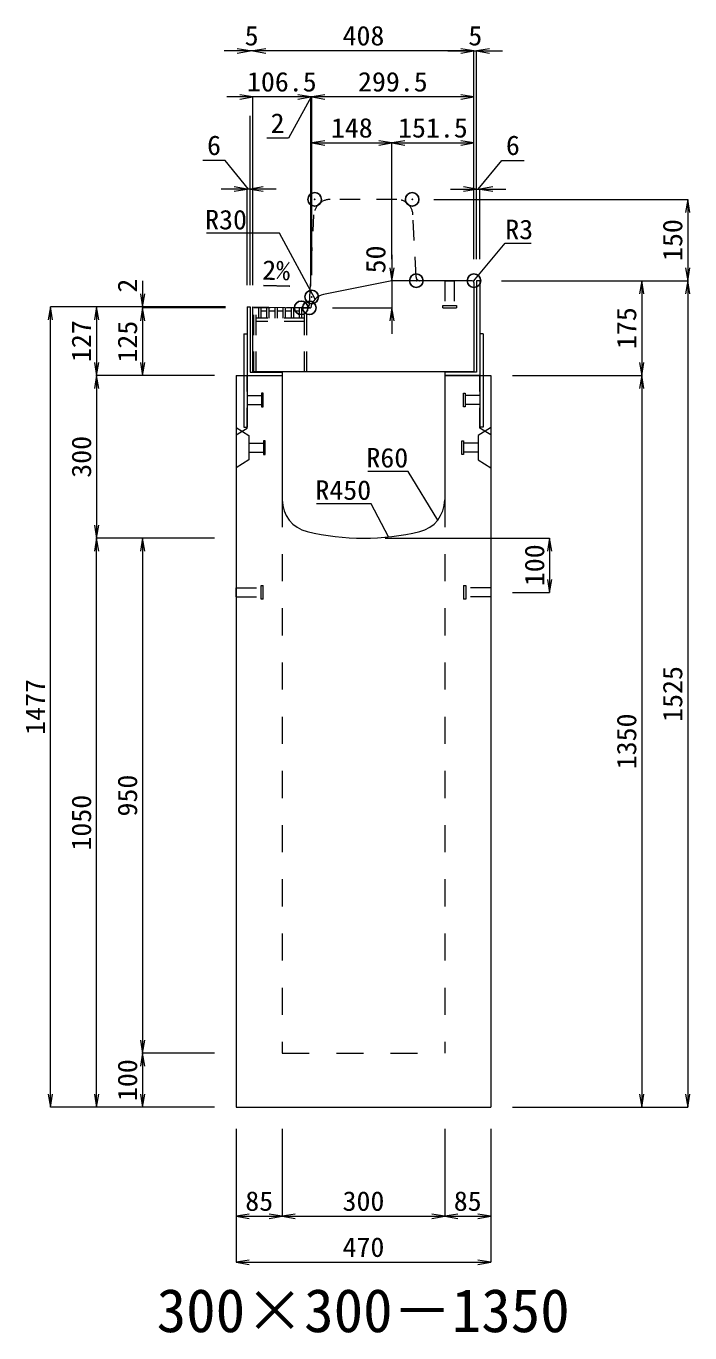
# Model space of a CAD drawing. Units: millimetres at full size. Extents: x -1809 to 57027, y -20349 to 17321.
# Drawn here: x 12277 to 13503, y -6412 to -4001 of the extents above; entities that cross this region are included whole.
import ezdxf
from ezdxf.enums import TextEntityAlignment as Align

# ---------------------------------------------------------------- set-up
doc = ezdxf.new("R2010")
doc.units = ezdxf.units.MM
doc.header["$LTSCALE"] = 50
doc.header["$PDMODE"] = 32
doc.header["$PDSIZE"] = 25
doc.linetypes.add('USER1', pattern=[2, 1, -1])
doc.linetypes.add('USER2', pattern=[1.35, 0.75, -0.6])
for name, color, linetype, lineweight in [('インサート', 3, 'USER2', 9), ('グレーチング', 7, 'USER2', 5), ('受枠', 3, 'Continuous', 5), ('寸法線', 7, 'Continuous', 13), ('引出線', 4, 'Continuous', 13), ('本体', 2, 'Continuous', 13)]:
    doc.layers.add(name, color=color, linetype=linetype, lineweight=lineweight)
doc.layers.add('作業エリア', color=11, linetype='Continuous')
doc.layers.add('文字', color=7, linetype='Continuous')
doc.styles.add('ＭＳ 明朝', font='')
doc.styles.get('ＭＳ 明朝').set_extended_font_data('MS Mincho')

# ---------------------------------------------------------------- blocks, each defined once
blk = doc.blocks.new('open_arrow')
at = {"color": 0, "linetype": 'Continuous', "lineweight": -2}
blk.add_lwpolyline([(7.5, 1.25), (0, 0), (7.5, -1.25)], dxfattribs=at)

msp = doc.modelspace()

# ---------------------------------------------------------------- linework, layer by layer
at = {"layer": 'インサート'}
for p, q in [((13050.5, -4471.05), (13050.5, -4517.05)), ((13050.5, -4471.05), (13067.5, -4471.05)), ((13067.5, -4471.05), (13067.5, -4517.05)), ((13046.5, -4521.05), (13046.5, -4517.05)), ((13046.5, -4517.05), (13071.5, -4517.05)), ((13046.5, -4521.05), (13071.5, -4521.05)), ((13071.5, -4517.05), (13071.5, -4521.05)), ((12685, -4682.55), (12712, -4682.55)), ((12685, -4682.55), (12685, -4699.55)), ((12685, -4699.55), (12712, -4699.55)), ((12715, -4678.55), (12712, -4678.55)), ((12712, -4678.55), (12712, -4703.55)), ((12715, -4703.55), (12715, -4678.55)), ((13085, -4678.55), (13088, -4678.55)), ((13085, -4703.55), (13085, -4678.55)), ((13088, -4678.55), (13088, -4703.55)), ((13115, -4682.55), (13088, -4682.55)), ((13115, -4699.55), (13088, -4699.55)), ((13115, -4682.55), (13115, -4699.55)), ((12712, -4703.55), (12715, -4703.55)), ((13088, -4703.55), (13085, -4703.55)), ((12688.2, -4770.55), (12715.2, -4770.55)), ((12688.2, -4770.55), (12688.2, -4787.55)), ((12718.2, -4766.55), (12715.2, -4766.55)), ((12715.2, -4766.55), (12715.2, -4791.55)), ((12718.2, -4791.55), (12718.2, -4766.55)), ((13081.8, -4766.55), (13084.8, -4766.55)), ((13081.8, -4791.55), (13081.8, -4766.55)), ((13084.8, -4766.55), (13084.8, -4791.55)), ((13111.8, -4770.55), (13084.8, -4770.55)), ((13111.8, -4770.55), (13111.8, -4787.55)), ((12688.2, -4787.55), (12715.2, -4787.55)), ((12715.2, -4791.55), (12718.2, -4791.55)), ((13084.8, -4791.55), (13081.8, -4791.55)), ((13111.8, -4787.55), (13084.8, -4787.55)), ((12665, -5037.55), (12711, -5037.55)), ((12665, -5054.55), (12665, -5037.55)), ((12711, -5058.55), (12711, -5033.55)), ((12711, -5033.55), (12715, -5033.55)), ((12715, -5058.55), (12715, -5033.55)), ((13085, -5033.55), (13089, -5033.55)), ((13085, -5033.55), (13085, -5058.55)), ((13089, -5033.55), (13089, -5058.55)), ((13135, -5037.55), (13089, -5037.55)), ((13135, -5037.55), (13135, -5054.55)), ((12665, -5054.55), (12711, -5054.55)), ((12715, -5058.55), (12711, -5058.55)), ((13089, -5058.55), (13085, -5058.55)), ((13135, -5054.55), (13089, -5054.55))]:
    msp.add_line(p, q, dxfattribs=at)
at = {"layer": 'グレーチング'}
for p, q in [((12697.5, -4639.05), (12697.5, -4521.05)), ((12795.5, -4521.05), (12697.5, -4521.05)), ((12702, -4639.05), (12702, -4521.05)), ((12706.5, -4540.05), (12706.5, -4521.05)), ((12711, -4540.05), (12711, -4521.05)), ((12721.6, -4527.05), (12711, -4527.05)), ((12721.6, -4540.05), (12721.6, -4521.05)), ((12726.1, -4540.05), (12726.1, -4521.05)), ((12736.7, -4527.05), (12726.1, -4527.05)), ((12736.7, -4540.05), (12736.7, -4521.05)), ((12741.2, -4540.05), (12741.2, -4521.05)), ((12751.8, -4527.05), (12741.2, -4527.05)), ((12751.8, -4540.05), (12751.8, -4521.05)), ((12756.3, -4540.05), (12756.3, -4521.05)), ((12766.9, -4527.05), (12756.3, -4527.05)), ((12766.9, -4540.05), (12766.9, -4521.05)), ((12771.4, -4540.05), (12771.4, -4521.05)), ((12782, -4527.05), (12771.4, -4527.05)), ((12782, -4540.05), (12782, -4521.05)), ((12786.5, -4540.05), (12786.5, -4521.05)), ((12791, -4639.05), (12791, -4521.05)), ((12795.5, -4639.05), (12795.5, -4521.05)), ((12791, -4540.05), (12702, -4540.05)), ((12791, -4546.05), (12702, -4546.05))]:
    msp.add_line(p, q, dxfattribs=at)
at = {"layer": '作業エリア'}
for p in [(12810, -4321.05), (12990, -4321.05), (12997.5, -4471.05), (13104, -4471.05), (12785, -4521.05), (12800, -4521.05), (12804.5, -4501.05)]:
    msp.add_point(p, dxfattribs=at)
at = {"layer": '受枠'}
for p, q in [((13109, -4471.05), (13109, -4640.05)), ((13115, -4471.05), (13109, -4471.05)), ((13115, -4471.05), (13115, -4741.05)), ((12685, -4519.05), (12685, -4741.05)), ((12685, -4519.05), (12691, -4519.05)), ((12691, -4519.05), (12691, -4640.05)), ((12679, -4569.05), (12679, -4741.05)), ((12679, -4569.05), (12685, -4569.05)), ((13121, -4569.05), (13115, -4569.05)), ((13121, -4569.05), (13121, -4741.05)), ((12685, -4646.05), (12750, -4646.05)), ((12691, -4640.05), (12750, -4640.05)), ((12750, -4640.05), (12750, -4646.05)), ((13050, -4640.05), (13050, -4646.05)), ((13109, -4640.05), (13050, -4640.05)), ((13115, -4646.05), (13050, -4646.05)), ((12679, -4741.05), (12685, -4741.05)), ((13121, -4741.05), (13115, -4741.05))]:
    msp.add_line(p, q, dxfattribs=at)
at = {"layer": '寸法線'}
for p, q in [((12744, -4046.93), (12643, -4046.93)), ((13104, -4046.93), (12696, -4046.93)), ((13056, -4046.93), (13157, -4046.93)), ((13104, -4431.03), (13104, -4046.93)), ((13104, -4431.03), (13104, -4046.93)), ((13109, -4431.03), (13109, -4046.93)), ((12802.57, -4131.93), (12648, -4131.93)), ((12696, -4479.25), (12696, -4131.93)), ((12852.5, -4131.93), (12754.57, -4131.93)), ((12803.53, -4131.93), (12761.69, -4208.3)), ((12802.57, -4481.03), (12802.57, -4131.93)), ((13104, -4131.93), (12804.5, -4131.93)), ((12804.5, -4461.03), (12804.5, -4131.93)), ((13104, -4431.03), (13104, -4131.93)), ((12691, -4479.03), (12691, -4166.91)), ((12696, -4479.25), (12696, -4176.93)), ((12696, -4479.25), (12696, -4176.93)), ((12802.57, -4481.03), (12802.57, -4178.69)), ((12804.5, -4461.03), (12804.5, -4176.93)), ((12761.69, -4208.3), (12721.28, -4208.3)), ((12804.5, -4216.93), (12952.5, -4216.93)), ((12804.5, -4461.03), (12804.5, -4216.93)), ((12952.5, -4431.03), (12952.5, -4216.93)), ((12952.5, -4216.93), (13104, -4216.93)), ((12952.5, -4431.03), (12952.5, -4216.93)), ((13104, -4431.03), (13104, -4216.93)), ((12644.67, -4249.13), (12603.44, -4249.13)), ((12688, -4301.93), (12644.67, -4249.13)), ((13112, -4301.93), (13155.33, -4249.13)), ((13155.33, -4249.13), (13196.56, -4249.13)), ((12739, -4301.93), (12637, -4301.93)), ((12685, -4479.03), (12685, -4301.93)), ((12691, -4479.03), (12691, -4301.93)), ((13061, -4301.93), (13163, -4301.93)), ((13109, -4431.03), (13109, -4301.93)), ((13115, -4431.03), (13115, -4301.93)), ((13030.02, -4321.05), (13498.78, -4321.05)), ((13498.78, -4321.05), (13498.78, -4471.05)), ((12952.5, -4423.05), (12952.5, -4569.05)), ((12492.06, -4471.05), (12492.06, -4569.05)), ((13155.02, -4471.05), (13413.78, -4471.05)), ((13155.02, -4471.05), (13498.78, -4471.05)), ((13155.02, -4471.05), (13498.78, -4471.05)), ((13413.78, -4471.05), (13413.78, -4646.05)), ((13498.78, -4471.05), (13498.78, -5996.05)), ((12322.06, -5996.05), (12322.06, -4519.05)), ((12644.98, -4519.05), (12322.06, -4519.05)), ((12407.06, -4519.05), (12407.06, -4646.05)), ((12644.98, -4519.05), (12407.06, -4519.05)), ((12644.98, -4519.05), (12492.06, -4519.05)), ((12644.98, -4521.05), (12492.06, -4521.05)), ((12492.06, -4521.05), (12492.06, -4646.05)), ((12644.98, -4521.05), (12492.06, -4521.05)), ((12842.59, -4521.05), (12952.5, -4521.05)), ((12624.98, -4646.05), (12407.06, -4646.05)), ((12407.06, -4646.05), (12407.06, -4946.05)), ((12624.98, -4646.05), (12407.06, -4646.05)), ((12624.98, -4646.05), (12492.06, -4646.05)), ((13175.02, -4646.05), (13413.78, -4646.05)), ((13175.02, -4646.05), (13413.78, -4646.05)), ((13413.78, -4646.05), (13413.78, -5996.05)), ((12624.98, -4946.05), (12407.06, -4946.05)), ((12407.06, -5996.05), (12407.06, -4946.05)), ((12624.98, -4946.05), (12407.06, -4946.05)), ((12492.06, -4946.05), (12492.06, -5896.05)), ((12624.98, -4946.05), (12492.06, -4946.05)), ((12940.02, -4946.05), (13243.78, -4946.05)), ((13243.78, -4946.05), (13243.78, -5046.05)), ((13175.02, -5046.05), (13243.78, -5046.05)), ((12624.98, -5896.05), (12492.06, -5896.05)), ((12492.06, -5896.05), (12492.06, -5996.05)), ((12624.98, -5896.05), (12492.06, -5896.05)), ((12624.98, -5996.05), (12322.06, -5996.05)), ((12624.98, -5996.05), (12407.06, -5996.05)), ((12624.98, -5996.05), (12492.06, -5996.05)), ((13175.02, -5996.05), (13413.78, -5996.05)), ((13175.02, -5996.05), (13498.78, -5996.05)), ((12665, -6036.07), (12665, -6197.21)), ((12665, -6036.07), (12665, -6282.21)), ((12750, -6036.07), (12750, -6197.21)), ((12750, -6036.07), (12750, -6197.21)), ((13050, -6036.07), (13050, -6197.21)), ((13050, -6036.07), (13050, -6197.21)), ((13135, -6036.07), (13135, -6197.21)), ((13135, -6036.07), (13135, -6282.21)), ((12665, -6197.21), (12750, -6197.21)), ((12750, -6197.21), (13050, -6197.21)), ((13050, -6197.21), (13135, -6197.21)), ((12665, -6282.21), (13135, -6282.21))]:
    msp.add_line(p, q, dxfattribs=at)
at = {"layer": '引出線'}
for points in [[(12810.6, -4505.19), (12744.87, -4383.51), (12684.87, -4383.51), (12610.2, -4383.51)], [(13103.12, -4471.93), (13161.85, -4401.57), (13209.57, -4401.57)], [(12764, -4481.04), (12715.26, -4480.06), (12764, -4481.04)], [(13037.07, -4912.74), (12982.66, -4822.84), (12907.98, -4822.84)], [(12946.44, -4943.65), (12914.22, -4882.51), (12813.21, -4882.51)]]:
    msp.add_lwpolyline(points, dxfattribs=at)
at = {"layer": '本体', "linetype": 'USER2', "lineweight": 9}
for p, q in [((12961.46, -4321.05), (12838.54, -4321.05)), ((12800.33, -4514.4), (12808.57, -4349.56)), ((12997.17, -4464.4), (12991.43, -4349.56)), ((12685, -4743.05), (12685, -4646.05)), ((13115, -4743.05), (13115, -4646.05)), ((12665, -4755.55), (12685, -4743.05)), ((13135, -4755.55), (13115, -4743.05))]:
    msp.add_line(p, q, dxfattribs=at)
at = {"layer": '本体'}
for p, q in [((12952.5, -4471.05), (12826.19, -4496.66)), ((13101, -4471.05), (12952.5, -4471.05)), ((13104, -4474.05), (13104, -4639.05)), ((12696, -4639.05), (12696, -4519.27)), ((12696, -4519.27), (12785, -4521.05)), ((12785, -4521.05), (12802.57, -4521.05)), ((12665, -4646.05), (12665, -5996.05)), ((12665, -4646.05), (12750, -4646.05)), ((13104, -4639.05), (12696, -4639.05)), ((12750, -4646.05), (12750, -4875.53)), ((13050, -4646.05), (13050, -4875.53)), ((13050, -4646.05), (13135, -4646.05)), ((13135, -4646.05), (13135, -5996.05)), ((12665, -5996.05), (13135, -5996.05))]:
    msp.add_line(p, q, dxfattribs=at)
at = {"layer": '本体', "lineweight": 9}
for p, q in [((12665, -4742.05), (12688.2, -4756.55)), ((13134.58, -4742.31), (13111.8, -4756.55)), ((12688.2, -4756.55), (12688.2, -4801.55)), ((13111.8, -4756.55), (13111.8, -4801.55)), ((12688.2, -4801.55), (12665, -4816.05)), ((13111.8, -4801.55), (13135, -4816.05))]:
    msp.add_line(p, q, dxfattribs=at)
at = {"layer": '本体', "linetype": 'USER1', "lineweight": 15}
for p, q in [((12750, -4875.53), (12750, -5896.05)), ((13050, -4875.53), (13050, -5896.05)), ((12750, -5896.05), (13050, -5896.05))]:
    msp.add_line(p, q, dxfattribs=at)
at = {"layer": '本体', "linetype": 'USER2', "lineweight": 9}
for centre, radius, start, end in [((12838.54, -4351.05), 30, 90, 177.13759), ((12961.46, -4351.05), 30, 2.86241, 90), ((13004.16, -4464.05), 7, 182.86241, 270), ((12793.34, -4514.05), 7, 270, 357.13759)]:
    msp.add_arc(centre, radius, start, end, dxfattribs=at)
at = {"layer": '本体'}
for centre, radius, start, end in [((13101, -4474.05), 3, 0, 90), ((12832.15, -4526.06), 30, 101.45875, 170.39512), ((12810, -4875.53), 60, 180, 256.65764), ((12990, -4875.53), 60, 283.34236, 0), ((12900, -4496.05), 450, 256.65764, 283.34236)]:
    msp.add_arc(centre, radius, start, end, dxfattribs=at)

# ---------------------------------------------------------------- block references
at = {"layer": '寸法線', "xscale": 3.2, "yscale": 3.2}
for p, rotation in [((12691, -4046.93), 180), ((13104, -4046.93), 180), ((13104, -4046.93), 180), ((12696, -4131.93), 180), ((12802.57, -4131.93), 180), ((12802.57, -4131.93), 180), ((13104, -4131.93), 180), ((12952.5, -4216.93), 180), ((13104, -4216.93), 180), ((12685, -4301.93), 180), ((13109, -4301.93), 180), ((13498.78, -4321.05), 270), ((12952.5, -4471.05), 90), ((13498.78, -4471.05), 90), ((13413.78, -4471.05), 270), ((13498.78, -4471.05), 270), ((12492.06, -4519.05), 90), ((12322.06, -4519.05), 270), ((12407.06, -4519.05), 270), ((12492.06, -4521.05), 270), ((12492.06, -4521.05), 270), ((12952.5, -4521.05), 270), ((12407.06, -4646.05), 90), ((12492.06, -4646.05), 90), ((13413.78, -4646.05), 90), ((12407.06, -4646.05), 270), ((13413.78, -4646.05), 270), ((12407.06, -4946.05), 90), ((12407.06, -4946.05), 270), ((12492.06, -4946.05), 270), ((13243.78, -4946.05), 270), ((13243.78, -5046.05), 90), ((12492.06, -5896.05), 90), ((12492.06, -5896.05), 270), ((12322.06, -5996.05), 90), ((12407.06, -5996.05), 90), ((12492.06, -5996.05), 90), ((13413.78, -5996.05), 90), ((13498.78, -5996.05), 90), ((12750, -6197.21), 180), ((13050, -6197.21), 180), ((13135, -6197.21), 180), ((13135, -6282.21), 180)]:
    msp.add_blockref('open_arrow', p, dxfattribs=dict(at, rotation=rotation))
for p in [(12696, -4046.93), (12696, -4046.93), (13109, -4046.93), (12804.5, -4131.93), (12804.5, -4131.93), (12804.5, -4216.93), (12952.5, -4216.93), (12691, -4301.93), (13115, -4301.93), (12665, -6197.21), (12750, -6197.21), (13050, -6197.21), (12665, -6282.21)]:
    msp.add_blockref('open_arrow', p, dxfattribs=at)
at = {"layer": '引出線'}
for p, xscale, yscale, rotation in [((12764, -4481.04), 0.0533, 0.0533, 178.9), ((13103.12, -4471.93), 0.0533, 0.0533, 50.2), ((12810.6, -4505.19), 0.0533, 0.0533, 118.4), ((13037.07, -4912.74), 0.0444, 0.0444, 121.2), ((12946.44, -4943.65), 0.0444, 0.0444, 117.8)]:
    msp.add_blockref('open_arrow', p, dxfattribs=dict(at, xscale=xscale, yscale=yscale, rotation=rotation))

# ---------------------------------------------------------------- texts
at = {"layer": '寸法線', "style": 'ＭＳ 明朝', "width": 1.05}
for s, p in [('5', (12693.5, -4018.91)), ('408', (12900, -4018.91)), ('5', (13106.5, -4018.91)), ('106.5', (12749.28, -4103.91)), ('299.5', (12954.25, -4103.91)), ('2', (12741.48, -4180.28)), ('148', (12878.5, -4188.91)), ('151.5', (13028.25, -4188.91)), ('6', (12624.05, -4221.11)), ('6', (13175.95, -4221.11)), ('85', (12707.5, -6169.19)), ('300', (12900, -6169.19)), ('85', (13092.5, -6169.19)), ('470', (12900, -6254.19))]:
    msp.add_text(s, height=36.03, dxfattribs=at).set_placement(p, align=Align.MIDDLE_CENTER)
for s, p in [('150', (13470.76, -4396.05)), ('50', (12922.5, -4431.79)), ('2', (12464.06, -4480.2)), ('175', (13385.76, -4558.55)), ('127', (12379.04, -4582.55)), ('125', (12464.04, -4583.55)), ('300', (12379.04, -4796.05)), ('100', (13215.76, -4996.05)), ('1525', (13470.76, -5233.55)), ('1477', (12294.04, -5257.55)), ('1350', (13385.76, -5321.05)), ('950', (12464.04, -5421.05)), ('1050', (12379.04, -5471.05)), ('100', (12464.04, -5946.05))]:
    msp.add_text(s, height=36.03, rotation=90, dxfattribs=at).set_placement(p, align=Align.MIDDLE_CENTER)
at = {"layer": '引出線', "style": 'ＭＳ 明朝', "width": 1.05}
for s, p in [('R30', (12684.87, -4340.31)), ('R60', (12982.66, -4779.64)), ('R450', (12914.22, -4839.31))]:
    msp.add_text(s, height=36.03, dxfattribs=at).set_placement(p, align=Align.TOP_RIGHT)
msp.add_text('R3', height=36.03, dxfattribs=at).set_placement((13161.85, -4358.37), align=Align.TOP_LEFT)
msp.add_text('2%', height=36.03, rotation=358.854, dxfattribs=at).set_placement((12764.94, -4434.14), align=Align.TOP_RIGHT)
at = {"layer": '文字', "style": 'ＭＳ 明朝'}
msp.add_text('300×300－1350', height=80.06, dxfattribs=at).set_placement((12899.52, -6371.03), align=Align.MIDDLE_CENTER)

doc.saveas('drawing.dxf')
